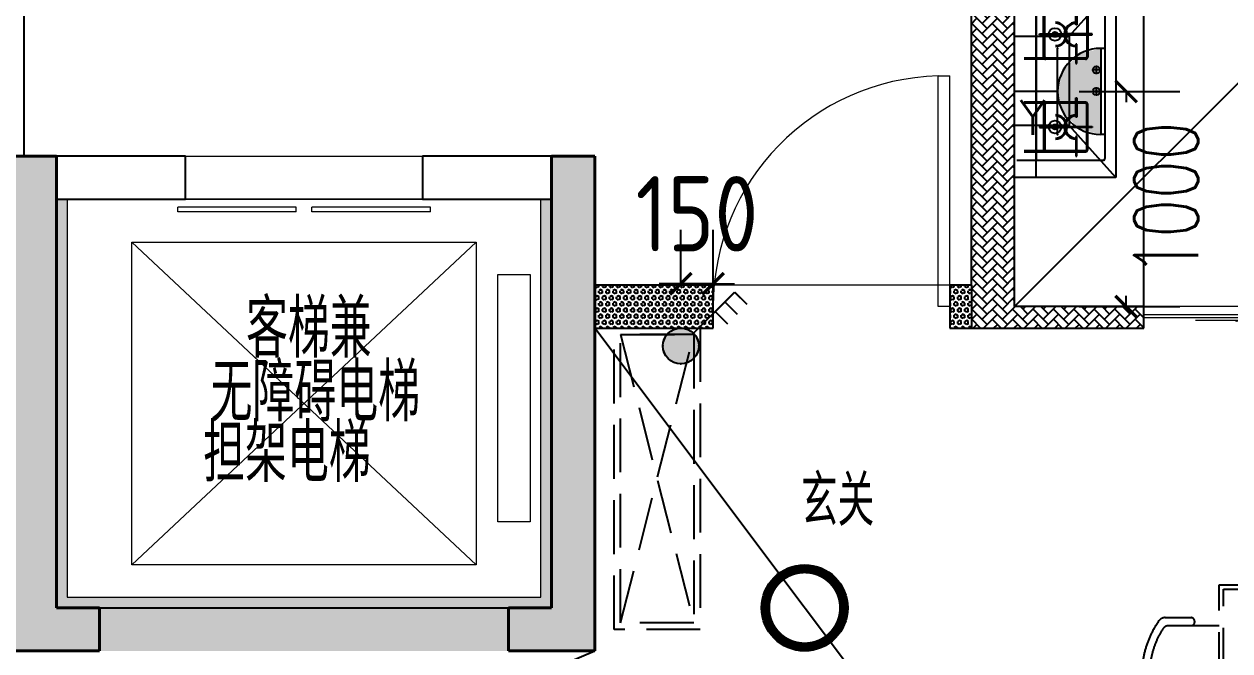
# Model space of a CAD drawing. Extents: x 3753737 to 4713801, y -857380 to 24339.
# Drawn here: x 4648649 to 4654249, y -763560 to -760647 of the extents above; entities that cross this region are included whole.
import ezdxf
from ezdxf.enums import TextEntityAlignment as Align

# ---------------------------------------------------------------- set-up
doc = ezdxf.new("R2010")
doc.units = 0
doc.header["$LTSCALE"] = 1000
doc.header["$MEASUREMENT"] = 0
doc.linetypes.add('A户型$0$DASH', pattern=[0.35, 0.25, -0.1])
doc.layers.get('0').update_dxf_attribs({"linetype": 'CONTINUOUS'})
doc.layers.get('Defpoints').update_dxf_attribs({"linetype": 'CONTINUOUS'})
for name, color, linetype in [('!!电气', 1, 'CONTINUOUS'), ('5fur', 175, 'CONTINUOUS'), ('EQUIP-插座', 3, 'CONTINUOUS'), ('EQUIP-照明', 3, 'CONTINUOUS'), ('LVTRY', 252, 'CONTINUOUS'), ('TEL_TEXT', 7, 'CONTINUOUS'), ('WALL', 252, 'CONTINUOUS'), ('保温', 6, 'CONTINUOUS'), ('建筑-排气道', 252, 'CONTINUOUS')]:
    doc.layers.add(name, color=color, linetype=linetype)
for name, color, linetype, lineweight in [('3.5方案汇报，与郭总、侯月琴确定户型_t8$0$STAIR', 2, 'CONTINUOUS', 18), ('COLUMN', 252, 'CONTINUOUS', 40), ('PUB_HATCH', 8, 'CONTINUOUS', 9), ('PUB_TEXT', 7, 'CONTINUOUS', 20), ('WINDOW', 146, 'CONTINUOUS', 20), ('填充', 251, 'CONTINUOUS', 5), ('平面-空调预留孔', 252, 'CONTINUOUS', 15), ('立面-洞口示意', 252, 'CONTINUOUS', 13)]:
    doc.layers.add(name, color=color, linetype=linetype, lineweight=lineweight)
doc.styles.add('_TCH_DIM_T3', font='SIMPLEX.shx', dxfattribs={"width": 0.705882, "bigfont": 'GBCBIG.shx'})
doc.styles.add('_TEL_DIM', font='SIMPLEX', dxfattribs={"width": 0.8, "height": 3.5, "bigfont": 'HZTXT'})
doc.styles.add('DIM_FONT', font='SIMPLEX', dxfattribs={"width": 0.7, "bigfont": 'GBCBIG'})
doc.styles.get("Standard").update_dxf_attribs({"font": 'gbenor.shx', "bigfont": 'gbcbig.shx'})
doc.dimstyles.new('_TCH_ARCH&&100', dxfattribs={"dimtxt": 297.5, "dimasz": 100, "dimexe": 250, "dimexo": 300, "dimgap": 100, "dimtad": 1, "dimdec": 0, "dimzin": 0, "dimdsep": 46, "dimtxsty": '_TCH_DIM_T3', "dimblk": 'ARCHTICK', "dimcen": 0.09, "dimclrt": 7, "dimazin": 2, "dimtfac": 1, "dimtdec": 0, "dimtix": 1, "dimtmove": 2, "dimatfit": 3, "dimfxl": 1, "dimtolj": 1, "dimtzin": 0, "dimarcsym": 0})
doc.dimstyles.get("Standard").update_dxf_attribs({"dimscale": 100, "dimtxt": 3.5, "dimasz": 1, "dimexe": 2.5, "dimexo": 3, "dimgap": 1.5, "dimtad": 1, "dimdec": 0, "dimzin": 0, "dimdsep": 46, "dimtxsty": 'Standard', "dimblk": 'ARCHTICK', "dimcen": 0.09, "dimadec": 0, "dimazin": 0, "dimtfac": 1, "dimtdec": 0, "dimtix": 1, "dimtmove": 2, "dimatfit": 3, "dimfxl": 1, "dimtolj": 1, "dimtzin": 0, "dimarcsym": 0})
pattern_1 = [(90, (0, 0), (-16.49778, 1e-15), [9.525, -19.05]), (210, (0, 0), (8.24889, -14.2874966), [9.525, -19.05]), (150, (6e-16, 9.525), (-8.24889, -14.2874966), [9.525, -19.05])]
pattern_2 = [(45, (0, 0), (0, 47.4157523), [100.584, -33.528]), (135, (23.708, 23.708), (3e-15, 47.4157523), [100.584, -33.528])]

# ---------------------------------------------------------------- blocks, each defined once
blk = doc.blocks.new('dfgdfgsf')
at = {"layer": '5fur', "color": 252, "linetype": 'A户型$0$DASH'}
for p, q in [((2092291.5, -1252357.5), (2092411.5, -1252357.5)), ((2092428, -1252378.3), (2092428, -1252374.6)), ((2092309.4, -1252394.9), (2092541.6, -1252394.9))]:
    blk.add_line(p, q, dxfattribs=at)
for points in [[(2089731.6, -1252412.2), (2089731.6, -1251012.2), (2090131.6, -1251012.2), (2090131.6, -1252412.2)], [(2089761.6, -1252382.2), (2089761.6, -1251042.2), (2090101.6, -1251042.2), (2090101.6, -1252382.2)], [(2092541.6, -1252205), (2093441.6, -1252205), (2093441.6, -1254425), (2092541.6, -1254425)], [(2092561.6, -1252225), (2093421.6, -1252225), (2093421.6, -1254405), (2092561.6, -1254405)]]:
    blk.add_lwpolyline(points, close=True, dxfattribs=at)
blk.add_lwpolyline([(2089761.6, -1252382.2), (2090101.6, -1251042.2), (2089761.6, -1251042.2), (2090101.6, -1252382.2)], dxfattribs=at)
for centre, radius, start, end in [((2092616.8, -1252623.3), 434.6, 144.8603, 215.5996), ((2092291.5, -1252394.3), 36.8, 90, 144.8603), ((2092410.5, -1252375), 17.5, 1.2281, 87.034), ((2092411.5, -1252378.3), 16.6, 270, 0), ((2092616.8, -1252623.3), 399, 148.0588, 212.5234), ((2092309.4, -1252431.7), 36.8, 90, 148.0588)]:
    blk.add_arc(centre, radius, start, end, dxfattribs=at)
blk = doc.blocks.new('GDGDGRD')
at = {"layer": 'PUB_HATCH'}
for points in [[(431966.6, 293615.4), (431616.6, 293615.4), (431616.6, 293415.4), (431766.6, 293415.4), (431766.6, 291315.4), (432166.6, 291315.4), (432166.6, 291515.4), (431966.6, 291515.4)], [(434266.6, 293615.4), (434266.6, 291515.4), (434066.6, 291515.4), (434066.6, 291315.4), (434466.6, 291315.4), (434466.6, 293415.4), (434466.6, 293415.4), (434466.6, 293615.4)]]:
    blk.add_hatch(color=256, dxfattribs=at).paths.add_polyline_path(points)
at = {"layer": 'COLUMN', "color": 252}
for p, q in [((431966.6, 293615.4), (431616.6, 293615.4)), ((431966.6, 291515.4), (431966.6, 293615.4)), ((434266.6, 293615.4), (434266.6, 291515.4)), ((434466.6, 293615.4), (434266.6, 293615.4)), ((434466.6, 293415.4), (434466.6, 293615.4)), ((434466.6, 291315.4), (434466.6, 293415.4)), ((434466.6, 293415.4), (434466.6, 293415.4)), ((432166.6, 291515.4), (431966.6, 291515.4)), ((432166.6, 291315.4), (432166.6, 291515.4)), ((434266.6, 291515.4), (434066.6, 291515.4)), ((434066.6, 291515.4), (434066.6, 291315.4)), ((431766.6, 291315.4), (432166.6, 291315.4)), ((434066.6, 291315.4), (434466.6, 291315.4))]:
    blk.add_line(p, q, dxfattribs=at)
blk = doc.blocks.new('A-Kitchen-7')
at = {"layer": 'LVTRY'}
for p, q in [((-518.7, 779.7), (-7.2, 834.3)), ((-515, 756), (-518.7, 779.7)), ((-3.6, 810.6), (-515, 756)), ((-29.1, 767), (-35.2, 806.4)), ((-7.2, 834.3), (-3.6, 810.6)), ((515, 780), (0, 780)), ((0, 756), (0, 780)), ((515, 756), (515, 780)), ((515, 756), (-515, 756)), ((-515, 756), (-515, 40)), ((-485.6, 760.5), (-484.9, 756)), ((-29.1, 767), (-112.1, 756)), ((515, 40), (515, 756)), ((-515, 40), (515, 40))]:
    blk.add_line(p, q, dxfattribs=at)
blk.add_lwpolyline([(-468.9, 40), (-468.9, 0), (468.9, 0), (468.9, 40)], close=True, dxfattribs=at)
blk = doc.blocks.new('rtyg7uyhg')
at = {"layer": 'LVTRY'}
for p, q in [((194234.6, 45488.8), (193621, 45488.8)), ((193590.3, 45458.1), (193590.3, 45069.5)), ((193896.4, 45429.9), (193857.6, 45326.3)), ((193925.8, 45440.4), (193940.1, 45432.2)), ((194265.3, 45069.5), (194265.3, 45458.1)), ((193682.3, 45407), (193887.8, 45407)), ((193875.3, 45316), (193945.6, 45401.5)), ((194111.9, 45407), (194173.3, 45407)), ((193621, 45130.8), (193621, 45345.6)), ((193857.6, 45326.3), (193875.3, 45316)), ((194009.6, 45345.6), (194009.6, 45130.8)), ((194050.5, 45130.8), (194050.5, 45345.6)), ((194234.6, 45345.6), (194234.6, 45130.8)), ((193621, 45038.8), (194234.6, 45038.8)), ((193948.3, 45069.5), (193682.3, 45069.5)), ((194173.3, 45069.5), (194111.9, 45069.5))]:
    blk.add_line(p, q, dxfattribs=at)
for centre, radius in [((193866.4, 45437.7), 20.5), ((193989.2, 45437.7), 20.5), ((194071, 45437.7), 20.5), ((193815.3, 45238.2), 25.6), ((194137.5, 45238.2), 25.6)]:
    blk.add_circle(centre, radius, dxfattribs=at)
for centre, radius, start, end in [((193621, 45458.1), 30.7, 90, 180), ((194234.6, 45458.1), 30.7, 360, 90), ((193915.6, 45422.7), 20.5, 60, 159.4623), ((193929.8, 45414.5), 20.5, 320.5377, 60), ((193682.3, 45345.6), 61.4, 90, 180), ((193948.3, 45345.6), 61.4, 360, 90), ((194111.9, 45345.6), 61.4, 90, 180), ((194173.3, 45345.6), 61.4, 360, 90), ((193682.3, 45130.8), 61.4, 180, 270), ((193948.3, 45130.8), 61.4, 270, 360), ((194111.9, 45130.8), 61.4, 180, 270), ((194173.3, 45130.8), 61.4, 270, 360), ((193621, 45069.5), 30.7, 180, 270), ((194234.6, 45069.5), 30.7, 270, 360)]:
    blk.add_arc(centre, radius, start, end, dxfattribs=at)
at = {"layer": 'LVTRY', "style": 'DIM_FONT', "width": 0.8, "flags": 9}
for tag in ['YSIZE', 'XSIZE']:
    blk.add_attdef(tag, (193927.8, 45487.8), '', height=0.5, rotation=90, dxfattribs=at)
blk = doc.blocks.new('FRSDFDGDGDRGDR')
at = {"layer": '平面-空调预留孔', "color": 252}
for p, q in [((699612.3, 775044), (699612.3, 775441.2)), ((699618.9, 775447.8), (699746.3, 775447.8)), ((699746.3, 775447.8), (699746.3, 775355.4)), ((699719.9, 775342.2), (699719.9, 775143)), ((699726.5, 775348.8), (699739.7, 775348.8)), ((699726.5, 775136.4), (699739.7, 775136.4)), ((699746.3, 775129.8), (699746.3, 775037.4)), ((699746.3, 775037.4), (699618.9, 775037.4))]:
    blk.add_line(p, q, dxfattribs=at)
blk.add_lwpolyline([(699766.1, 775166.7), (699792.5, 775153.5), (699792.5, 775057.2), (699766.1, 775044), (699766.1, 775017.6), (699618.9, 775017.6, -0.414214), (699592.5, 775044), (699592.5, 775441.2, -0.414214), (699618.9, 775467.6), (699766.1, 775467.6), (699766.1, 775441.2), (699792.5, 775428), (699792.5, 775331.6), (699766.1, 775318.4)], format="xyb", close=True, dxfattribs=at)
for centre, radius in [((699739.7, 775331.6), 10.6), ((699739.7, 775243.2), 15.8), ((699739.7, 775153.5), 10.6)]:
    blk.add_circle(centre, radius, dxfattribs=at)
for centre, start, end in [((699618.9, 775441.2), 90, 180), ((699726.5, 775342.2), 90, 180), ((699739.7, 775355.4), 270, 360), ((699726.5, 775143), 180, 270), ((699739.7, 775129.8), 0, 90), ((699618.9, 775044), 180, 270)]:
    blk.add_arc(centre, 6.6, start, end, dxfattribs=at)
blk = doc.blocks.new('*U152')
h = blk.add_hatch(color=5)
h.set_gradient(color1=(0, 0, 255), rotation=180, tint=1)
h.paths.add_polyline_path([(0, 0), (-6.35, -6.35), (-6.35, -2.159), (-15, -2.159), (-15, 2.159), (-6.35, 2.159), (-6.35, 6.35)])
at = {"color": 0, "linetype": 'Continuous'}
blk.add_lwpolyline([(0, 0), (-6.35, -6.35), (-6.35, -2.159), (-15, -2.159), (-15, 2.159), (-6.35, 2.159), (-6.35, 6.35)], close=True, dxfattribs=at)
blk = doc.blocks.new('VXCVXVXVDXVDX')
at = {"layer": 'PUB_HATCH'}
blk.add_hatch(color=252, dxfattribs=at).paths.add_polyline_path([(436751.6, 295600.4), (436751.6, 295330.4), (436646.6, 295330.4), (436646.6, 295345.4), (436716.6, 295345.4), (436736.6, 295365.4), (436736.6, 295565.4), (436716.6, 295585.4), (436466.6, 295585.4), (436446.6, 295565.4), (436446.6, 295365.4), (436466.6, 295345.4), (436536.6, 295345.4), (436536.6, 295330.4), (436431.6, 295330.4), (436431.6, 295600.4)])
at = {"layer": 'LVTRY', "color": 252}
for p, q in [((436536.6, 295345.4), (436536.6, 295330.4)), ((436646.6, 295345.4), (436646.6, 295330.4)), ((436416.6, 294415.4), (436886.8, 294415.4)), ((436516.6, 293515.4), (436516.6, 294415.4)), ((436670.8, 294172.4), (436886.8, 294415.4)), ((436886.8, 294415.4), (436886.8, 293515.4)), ((436826.6, 294335.4), (436426.6, 294335.4)), ((436461.6, 294295.4), (436746.6, 294295.4)), ((436461.6, 294290.4), (436746.6, 294290.4)), ((436516.6, 294325.4), (436516.6, 293605.4)), ((436551.6, 294075.4), (436551.6, 294285.4)), ((436556.6, 294075.4), (436556.6, 294285.4)), ((436701.8, 294225.4), (436701.8, 294315.4)), ((436701.8, 294315.4), (436706.3, 294315.4)), ((436706.3, 294315.4), (436706.3, 294225.4)), ((436751.6, 294285.4), (436751.6, 294075.4)), ((436756.6, 294285.4), (436756.6, 294075.4)), ((436836.6, 293605.4), (436836.6, 294325.4)), ((436706.3, 294225.4), (436701.8, 294225.4)), ((436416.6, 294172.4), (436670.8, 294172.4)), ((436516.6, 293757.3), (436516.6, 294172.4)), ((436531.6, 294182.6), (436659.1, 294182.6)), ((436531.6, 294178.1), (436531.6, 294182.6)), ((436659.1, 294178.1), (436531.6, 294178.1)), ((436776.6, 294182.6), (436649.1, 294182.6)), ((436649.1, 294182.6), (436649.1, 294178.1)), ((436649.1, 294178.1), (436776.6, 294178.1)), ((436659.1, 294182.6), (436659.1, 294178.1)), ((436670.8, 294172.4), (436670.8, 293757.3)), ((436776.6, 294178.1), (436776.6, 294182.6)), ((436706.3, 294135.4), (436701.8, 294135.4)), ((436701.8, 294135.4), (436701.8, 294045.4)), ((436706.3, 294045.4), (436706.3, 294135.4)), ((436746.6, 294070.4), (436461.6, 294070.4)), ((436746.6, 294065.4), (436461.6, 294065.4)), ((436701.8, 294045.4), (436706.3, 294045.4)), ((436816, 294015.4), (436777.2, 294015.4)), ((436796.6, 293996), (436796.6, 294034.8)), ((436816, 293915.4), (436777.2, 293915.4)), ((436796.6, 293896), (436796.6, 293934.8)), ((436746.6, 293865.4), (436461.6, 293865.4)), ((436746.6, 293860.4), (436461.6, 293860.4)), ((436551.6, 293855.4), (436551.6, 293645.4)), ((436556.6, 293855.4), (436556.6, 293645.4)), ((436701.8, 293795.4), (436701.8, 293885.4)), ((436701.8, 293885.4), (436706.3, 293885.4)), ((436706.3, 293885.4), (436706.3, 293795.4)), ((436751.6, 293645.4), (436751.6, 293855.4)), ((436756.6, 293645.4), (436756.6, 293855.4)), ((436706.3, 293795.4), (436701.8, 293795.4)), ((436670.8, 293757.3), (436416.6, 293757.3)), ((436659.1, 293752.6), (436531.6, 293752.6)), ((436531.6, 293752.6), (436531.6, 293748.1)), ((436531.6, 293748.1), (436659.1, 293748.1)), ((436649.1, 293748.1), (436649.1, 293752.6)), ((436649.1, 293752.6), (436776.6, 293752.6)), ((436776.6, 293748.1), (436649.1, 293748.1)), ((436659.1, 293748.1), (436659.1, 293752.6)), ((436886.8, 293515.4), (436670.8, 293757.3)), ((436776.6, 293752.6), (436776.6, 293748.1)), ((436706.3, 293705.4), (436701.8, 293705.4)), ((436701.8, 293705.4), (436701.8, 293615.4)), ((436706.3, 293615.4), (436706.3, 293705.4)), ((436461.6, 293640.4), (436746.6, 293640.4)), ((436461.6, 293635.4), (436746.6, 293635.4)), ((436701.8, 293615.4), (436706.3, 293615.4)), ((436426.6, 293595.4), (436826.6, 293595.4)), ((436886.8, 293515.4), (436416.6, 293515.4))]:
    blk.add_line(p, q, dxfattribs=at)
for points in [[(436416.6, 295615.4), (436766.6, 295615.4), (436766.6, 295315.4), (436416.6, 295315.4)], [(436431.6, 295600.4), (436751.6, 295600.4), (436751.6, 295330.4), (436431.6, 295330.4)], [(436716.6, 295345.4), (436466.6, 295345.4), (436446.6, 295365.4), (436446.6, 295565.4), (436466.6, 295585.4), (436716.6, 295585.4), (436736.6, 295565.4), (436736.6, 295365.4), (436716.6, 295345.4)]]:
    blk.add_lwpolyline(points, close=True, dxfattribs=at)
blk.add_lwpolyline([(437016.6, 292915.4), (437016.6, 295015.4), (438516.6, 295015.4), (438516.6, 293789.4)], dxfattribs=at)
for centre, radius in [((436604.1, 294180.4), 29.7), ((436604.1, 294180.4), 11.7), ((436796.6, 294015.4), 17), ((436796.6, 293915.4), 17), ((436604.1, 293750.4), 29.7), ((436604.1, 293750.4), 11.7)]:
    blk.add_circle(centre, radius, dxfattribs=at)
for centre, radius, start, end in [((436526.6, 294325.4), 10, 90, 180), ((436561.6, 294285.4), 10, 90, 180), ((436561.6, 294285.4), 5, 90, 180), ((436746.6, 294285.4), 10, 0, 90), ((436746.6, 294285.4), 5, 0, 90), ((436826.6, 294325.4), 10, 0, 90), ((436604.1, 294180.4), 56.7, 2.2742, 87.7258), ((436604.1, 294180.4), 52.2, 2.4704, 87.5296), ((436704.1, 294180.4), 56.7, 92.2742, 177.7258), ((436704.1, 294180.4), 52.2, 92.4704, 177.5296), ((436604.1, 294180.4), 56.7, 272.2742, 357.7258), ((436604.1, 294180.4), 52.2, 272.4704, 357.5296), ((436704.1, 294180.4), 56.7, 182.2742, 267.7258), ((436704.1, 294180.4), 52.2, 182.4704, 267.5296), ((436561.6, 294075.4), 10, 180, 270), ((436561.6, 294075.4), 5, 180, 270), ((436746.6, 294075.4), 5, 270, 0), ((436746.6, 294075.4), 10, 270, 0), ((436561.6, 293855.4), 10, 90, 180), ((436561.6, 293855.4), 5, 90, 180), ((436746.6, 293855.4), 10, 0, 90), ((436746.6, 293855.4), 5, 0, 90), ((436604.1, 293750.4), 56.7, 2.2742, 87.7258), ((436604.1, 293750.4), 52.2, 2.4704, 87.5296), ((436704.1, 293750.4), 56.7, 92.2742, 177.7258), ((436704.1, 293750.4), 52.2, 92.4704, 177.5296), ((436604.1, 293750.4), 56.7, 272.2742, 357.7258), ((436604.1, 293750.4), 52.2, 272.4704, 357.5296), ((436704.1, 293750.4), 56.7, 182.2742, 267.7258), ((436704.1, 293750.4), 52.2, 182.4704, 267.5296), ((436561.6, 293645.4), 10, 180, 270), ((436561.6, 293645.4), 5, 180, 270), ((436746.6, 293645.4), 5, 270, 0), ((436746.6, 293645.4), 10, 270, 0), ((436526.6, 293605.4), 10, 180, 270), ((436826.6, 293605.4), 10, 270, 0)]:
    blk.add_arc(centre, radius, start, end, dxfattribs=at)
at = {"layer": '立面-洞口示意', "color": 252}
blk.add_lwpolyline([(436416.6, 295615.4), (436645.1, 295521.4), (436766.6, 295315.4)], dxfattribs=at)
at = {"color": 252, "rotation": 90}
blk.add_blockref('FRSDFDGDGDRGDR', (1212534.1, -404177.2), dxfattribs=at)
at = {"color": 252, "xscale": -1}
blk.add_blockref('rtyg7uyhg', (632006.9, 250026.6), dxfattribs=at)
at = {"layer": 'LVTRY', "color": 252, "extrusion": (0, 0, -1), "xscale": -0.7999999999883585, "yscale": 0.7999999999883585, "zscale": -0.7999999999883585, "rotation": 270}
blk.add_blockref('A-Kitchen-7', (-439116.6, 293377.4), dxfattribs=at)
at = {"layer": '建筑-排气道', "color": 252, "extrusion": (0, 0, -1), "xscale": 5, "yscale": 5, "zscale": -5, "rotation": 90}
blk.add_blockref('*U152', (-436581.7, 295283.1), dxfattribs=at)
blk = doc.blocks.new('VXVXVXDVXDVXVDX')
at = {"layer": '保温', "linetype": 'ByBlock', "ltscale": 10}
h = blk.add_hatch(dxfattribs=at)
h.set_pattern_fill('AR-HBONE', color=251, scale=55)
h.set_pattern_definition(pattern_2)
h.paths.add_polyline_path([(436416.6, 294915.4), (436216.6, 294915.4), (436216.6, 292815.4), (436416.6, 292815.2)])
at = {"layer": '保温', "linetype": 'Continuous', "ltscale": 10}
h = blk.add_hatch(dxfattribs=at)
h.set_pattern_fill('HEX', color=251, scale=10, angle=90, style=0)
h.set_pattern_definition(pattern_1)
h.paths.add_polyline_path([(435016.6, 292815.4), (435016.6, 293015.4), (434466.6, 293015.4), (434466.6, 292815.4)])
h = blk.add_hatch(dxfattribs=at)
h.set_pattern_fill('HEX', color=251, scale=10, angle=90, style=0)
h.set_pattern_definition(pattern_1)
h.paths.add_polyline_path([(436216.6, 292815.4), (436216.6, 293015.4), (436116.6, 293015.4), (436116.6, 292815.4)])
at = {"layer": '保温', "linetype": 'ByBlock', "ltscale": 10}
h = blk.add_hatch(dxfattribs=at)
h.set_pattern_fill('AR-HBONE', color=251, scale=55)
h.set_pattern_definition(pattern_2)
h.paths.add_polyline_path([(437016.6, 292815.4), (437016.6, 292915.4), (436416.6, 292915.4), (436416.6, 292815.4)])
at = {"layer": '保温', "linetype": 'Continuous', "ltscale": 10}
h = blk.add_hatch(dxfattribs=at)
h.set_pattern_fill('HEX', color=251, scale=10, angle=90, style=0)
h.set_pattern_definition(pattern_1)
h.paths.add_polyline_path([(434066.6, 291315.4), (434066.6, 291515.4), (432166.6, 291515.4), (432166.6, 291315.4)])
at = {"layer": '保温', "color": 251, "linetype": 'ByBlock', "ltscale": 10}
blk.add_line((436216.6, 293015.4), (436216.6, 292815.4), dxfattribs=at)
blk = doc.blocks.new('$DorLib2D$00000001')
for p, q in [((0.45, 0.975), (0.5, 0.975)), ((0.45, 0), (0.45, 0.975)), ((0.5, 0), (0.5, 0.975)), ((0.5, 0), (0.45, 0))]:
    blk.add_line(p, q)
at = {"lineweight": 13}
blk.add_arc((0.475, 0), 0.975, 91.4693, 180, dxfattribs=at)
blk = doc.blocks.new('$DORLIB2D$00000127')
at = {"color": 0}
for points in [[(-0.5333, 0.7949), (-0.5333, 0.6904)], [(-0.0333, 0.7949), (-0.5333, 0.7949)], [(-0.0333, 0.7949), (-0.0333, 0.6904)], [(0.5333, 0.7949), (0.0333, 0.7949)], [(0.0333, 0.7949), (0.0333, 0.6904)], [(0.5333, 0.7949), (0.5333, 0.6904)], [(-0.0333, 0.6904), (-0.5333, 0.6904)], [(0.5333, 0.6904), (0.0333, 0.6904)], [(0.5, 0.5), (-0.5, 0.5)]]:
    blk.add_lwpolyline(points, dxfattribs=at)
blk = doc.blocks.new('$DorLib2D$00000131')
at = {"color": 0, "linetype": 'Continuous'}
for p, q in [((0.15, 0.125), (0.2319, 0.1973)), ((0.2319, 0.1973), (0.2319, 0.125)), ((-0.5, 0.125), (-0.5, 0)), ((0.0192, 0.125), (-0.5, 0.125)), ((0.0192, 0), (0.0192, 0.125)), ((0.35, 0.125), (0.15, 0.125)), ((-0.5, 0), (0.0192, 0)), ((-0.024, 0), (0.5, 0)), ((-0.024, -0.125), (-0.024, 0)), ((0.5, 0), (0.5, -0.125)), ((-0.35, -0.125), (-0.15, -0.125)), ((-0.2319, -0.1973), (-0.2319, -0.125)), ((-0.15, -0.125), (-0.2319, -0.1973)), ((0.5, -0.125), (-0.024, -0.125))]:
    blk.add_line(p, q, dxfattribs=at)
blk = doc.blocks.new('A$C100F5A36')
at = {"layer": '填充'}
h = blk.add_hatch(dxfattribs=at)
h.set_pattern_fill('隔热材料02', color=252, scale=100, style=0)
h.set_pattern_definition([(0, (-1149905.93, -622721.03), (0, 50), []), (0, (-1149905.93, -622704.364), (0, 50), []), (270, (-1149862.19, -622695.733), (50, -9e-15), [5.01775, -44.98225]), (270, (-1149899.65, -622695.733), (50, -9e-15), [5.01775, -44.98225]), (90, (-1149874.137, -622729.66), (-50, 3e-15), [5.01775, -44.98225]), (90, (-1149887.7, -622729.66), (-50, 3e-15), [5.01775, -44.98225]), (180, (-1149855.907, -622737.697), (-6e-15, -50), [50.02425, 0.02425]), (135, (-1149869.864, -622735.19), (3e-15, 49.99987405), [4.268, -66.44275]), (116.56505, (-1149822.882, -622732.17), (0.00011283, 49.99993342), [2.805, -108.9985]), (116.56505, (-1149872.882, -622732.17), (0.00011283, 49.99993342), [2.805, -108.9985]), (153.43495, (-1149814.847, -622737.697), (-0.0001128, 49.9999334), [5.61, -106.1935]), (153.43495, (-1149864.847, -622737.697), (-0.0001128, 49.9999334), [5.61, -106.1935]), (63.43495, (-1149824.137, -622724.644), (-0.00011283, 49.99993342), [26.714, -85.0895]), (63.43495, (-1149874.137, -622724.644), (-0.00011283, 49.99993342), [26.714, -85.0895]), (116.56505, (-1149812.19, -622695.733), (0.00011283, 49.99993342), [2.805, -108.9985]), (116.56505, (-1149862.19, -622695.733), (0.00011283, 49.99993342), [2.805, -108.9985]), (135, (-1149863.444, -622693.224), (3e-15, 49.99987405), [4.268, -66.44275]), (153.43495, (-1149816.462, -622690.206), (-0.0001128, 49.9999334), [5.61, -106.1935]), (153.43495, (-1149866.462, -622690.206), (-0.0001128, 49.9999334), [5.61, -106.1935]), (45, (-1149898.394, -622693.224), (0, 49.99987405), [4.268, -66.44275]), (63.43495, (-1149849.649, -622695.733), (-0.00011283, 49.99993342), [2.805, -108.9985]), (63.43495, (-1149899.649, -622695.733), (-0.00011283, 49.99993342), [2.805, -108.9985]), (26.56505, (-1149845.376, -622690.206), (0.0001128, 49.9999334), [5.61, -106.1935]), (26.56505, (-1149895.376, -622690.206), (0.0001128, 49.9999334), [5.61, -106.1935]), (116.56505, (-1149837.702, -622724.644), (0.00011283, 49.99993342), [26.714, -85.0895]), (116.56505, (-1149887.702, -622724.644), (0.00011283, 49.99993342), [26.714, -85.0895]), (45, (-1149891.974, -622735.19), (0, 49.99987405), [4.268, -66.44275]), (63.43495, (-1149838.956, -622732.17), (-0.00011283, 49.99993342), [2.805, -108.9985]), (63.43495, (-1149888.956, -622732.17), (-0.00011283, 49.99993342), [2.805, -108.9985]), (26.56505, (-1149846.99, -622737.697), (0.0001128, 49.9999334), [5.61, -106.1935]), (26.56505, (-1149896.99, -622737.697), (0.0001128, 49.9999334), [5.61, -106.1935])])
h.paths.add_polyline_path([(25402.5, -12082.4), (25452.5, -12082.4), (25452.5, -13982.4), (23152.5, -13982.4), (23152.5, -12082.4), (23202.5, -12082.4), (23202.5, -13932.4), (25402.5, -13932.4)])
at = {"layer": '3.5方案汇报，与郭总、侯月琴确定户型_t8$0$STAIR', "color": 252}
for p, q in [((25102.5, -12282.4), (23502.5, -13782.4)), ((23502.5, -12282.4), (25102.5, -13782.4))]:
    blk.add_line(p, q, dxfattribs=at)
for points in [[(23502.5, -13782.4), (23502.5, -12282.4), (25102.5, -12282.4), (25102.5, -13782.4)], [(25202.5, -13582.4), (25202.5, -12432.4), (25352.5, -12432.4), (25352.5, -13582.4)]]:
    blk.add_lwpolyline(points, close=True, dxfattribs=at)
at = {"layer": 'WALL', "color": 252}
for p, q in [((23002.5, -11882.4), (23002.5, -7982.4)), ((27602.5, -12582.4), (27602.5, -10382.4)), ((27402.5, -12482.4), (27402.5, -10482.4)), ((23002.5, -11882.4), (23052.5, -11882.4)), ((23752.5, -11882.4), (23052.5, -11882.4)), ((23752.5, -12082.4), (23752.5, -11882.4)), ((25652.5, -11882.4), (24852.5, -11882.4)), ((24852.5, -11882.4), (24852.5, -12082.4)), ((25652.5, -11882.4), (25652.5, -12482.4)), ((23152.5, -12082.4), (23752.5, -12082.4)), ((23152.5, -12582.4), (23152.5, -12082.4)), ((24852.5, -12082.4), (25452.5, -12082.4)), ((25452.5, -12082.4), (25452.5, -12582.4)), ((26202.5, -12482.4), (25652.5, -12482.4)), ((26202.5, -12682.4), (26202.5, -12482.4)), ((27402.5, -12482.4), (27302.5, -12482.4)), ((27302.5, -12482.4), (27302.5, -12682.4)), ((23152.5, -13982.4), (23152.5, -12582.4)), ((25452.5, -12582.4), (25452.5, -13982.4)), ((28202.5, -12582.4), (27602.5, -12582.4)), ((28202.5, -12682.4), (28202.5, -12582.4)), ((25652.5, -12682.4), (26202.5, -12682.4)), ((25652.5, -12682.4), (25652.5, -14182.4)), ((27302.5, -12682.4), (27502.5, -12682.4)), ((27502.5, -12682.4), (28202.5, -12682.4)), ((23152.5, -13982.4), (25452.5, -13982.4))]:
    blk.add_line(p, q, dxfattribs=at)
at = {"layer": 'WINDOW', "color": 252}
for p, q in [((23752.5, -11882.4), (24852.5, -11882.4)), ((23752.5, -12082.4), (24852.5, -12082.4)), ((27302.5, -12482.4), (26202.5, -12482.4)), ((29802.5, -12582.4), (28202.5, -12582.4))]:
    blk.add_line(p, q, dxfattribs=at)
at = {"layer": '填充', "color": 252}
blk.add_lwpolyline([(25402.5, -12082.4), (25452.5, -12082.4), (25452.5, -13982.4), (23152.5, -13982.4), (23152.5, -12082.4), (23202.5, -12082.4), (23202.5, -13932.4), (25402.5, -13932.4)], close=True, dxfattribs=at)
at = {"color": 252}
for name in ['GDGDGRD', 'VXVXVXDVXDVXVDX', 'VXCVXVXVDXVDX']:
    blk.add_blockref(name, (-408814.1, -305497.8), dxfattribs=at)
at = {"layer": 'WINDOW', "color": 252}
for name, p, xscale, yscale, zscale, rotation in [('$DorLib2D$00000001', (26752.5, -12582.4), -1100, -1100, -1100, 179.9999999993912), ('$DorLib2D$00000131', (29002.5, -12632.4), -1600, -100, -1600, 179.9999999993902)]:
    blk.add_blockref(name, p, dxfattribs=dict(at, xscale=xscale, yscale=yscale, zscale=zscale, rotation=rotation))
at = {"layer": 'WINDOW', "color": 252, "xscale": 1100, "yscale": -200, "zscale": 1100}
blk.add_blockref('$DORLIB2D$00000127', (24302.5, -11982.4), dxfattribs=at)
at = {"layer": 'WINDOW', "color": 252}
blk.add_blockref('dfgdfgsf', (-2063989.1, 1238329.8), dxfattribs=at)
at = {"layer": 'PUB_TEXT', "color": 252}
for s, height, p in [('客梯兼', 270.07, (24033.3, -12820.3)), ('无障碍电梯', 270.07, (23868.8, -13116.1)), ('担架电梯', 270.07, (23834.3, -13397.6)), ('玄关', 236.31, (26610.3, -13601.8))]:
    blk.add_text(s, height=height, dxfattribs=at).set_placement(p)
blk = doc.blocks.new('$equip$00001150')
at = {"const_width": 0.1}
blk.add_lwpolyline([(-0.45, 0, 1), (0.45, 0, 1)], format="xyb", close=True, dxfattribs=at)
blk.add_circle((0, 0), 0.5)
at = {"flags": 9}
blk.add_attdef('A', (0, 0), '', height=0.00002, dxfattribs=at)
blk = doc.blocks.new('$equip$00001764')
for p, q in [((-0.5, 1.05), (-0.5, 1)), ((-0.5, 1), (0.5, 1)), ((0.5, 1.05), (0.5, 1)), ((0.5, 0.5), (-0.5, 0.5)), ((0, 0.5), (0, 0))]:
    blk.add_line(p, q)
blk.add_arc((0, 1), 0.5, 180, 0)
for p in [(-0.5, 0.5), (0.5, 0.5), (0, 0)]:
    blk.add_point(p)
for points in [[(0.433, 0.75), (-0.433, 0.75), (0.5, 1), (-0.5, 1)], [(0.25, 0.567), (-0.25, 0.567), (0.433, 0.75), (-0.433, 0.75)], [(0, 0.5), (0, 0.5), (0.25, 0.567), (-0.25, 0.567)]]:
    blk.add_solid(points)
at = {"color": 7, "style": '_TEL_DIM'}
blk.add_attdef('$TEXT$', text='', height=0.4, dxfattribs=at).set_placement((0.303, 0.211), align=Align.MIDDLE_CENTER)
at = {"color": 7, "style": '_TEL_DIM', "flags": 1}
blk.add_attdef('A', text='', height=0.00002, dxfattribs=at).set_placement((0, 0), align=Align.MIDDLE_CENTER)
blk = doc.blocks.new('_ArchTick')
at = {"color": 0, "linetype": 'ByBlock', "const_width": 0.15}
blk.add_lwpolyline([(-0.5, -0.5), (0.5, 0.5)], dxfattribs=at)
blk = doc.blocks.new('*D299')
at = {"layer": '!!电气', "color": 0, "lineweight": -2, "transparency": 16777216}
for p, q in [((4651698.6, -761859.6), (4651698.6, -761603.1)), ((4651848.6, -761859.6), (4651848.6, -761603.1)), ((4651698.6, -761853.1), (4651598.6, -761853.1)), ((4651848.6, -761853.1), (4651698.6, -761853.1)), ((4651848.6, -761853.1), (4651948.6, -761853.1))]:
    blk.add_line(p, q, dxfattribs=at)
at = {"layer": 'Defpoints', "color": 0, "transparency": 16777216}
for p in [(4651698.6, -761853.1), (4651698.6, -762159.6), (4651848.6, -762159.6)]:
    blk.add_point(p, dxfattribs=at)
at = {"layer": '!!电气', "color": 0, "lineweight": -2, "transparency": 16777216, "xscale": 100, "yscale": 100, "zscale": 100}
blk.add_blockref('_ArchTick', (4651698.6, -761853.1), dxfattribs=at)
at = {"layer": '!!电气', "color": 0, "lineweight": -2, "transparency": 16777216, "xscale": 100, "yscale": 100, "zscale": 100, "rotation": 180}
blk.add_blockref('_ArchTick', (4651848.6, -761853.1), dxfattribs=at)
at = {"layer": '!!电气', "color": 0, "transparency": 16777216, "insert": (4651773.6, -761528.1), "char_height": 350, "attachment_point": 5}
blk.add_mtext('\\A1;150', dxfattribs=at)
blk = doc.blocks.new('$equip$00001963')
for p, q in [((0.147, 0.356), (0.625, 0.833)), ((0.512, 0.72), (0.653, 0.579)), ((0.625, 0.833), (0.766, 0.692))]:
    blk.add_line(p, q)
blk.add_circle((0, 0.208), 0.208)
for p in [(0, 0.417), (-0.208, 0.208), (0.208, 0.208), (0, 0)]:
    blk.add_point(p)
for points in [[(-0.18, 0.313), (0.18, 0.313), (-0.208, 0.208), (0.208, 0.208)], [(-0.104, 0.389), (0.104, 0.389), (-0.18, 0.313), (0.18, 0.313)], [(0, 0.417), (0, 0.417), (-0.104, 0.389), (0.104, 0.389)], [(-0.18, 0.104), (0.18, 0.104), (-0.208, 0.208), (0.208, 0.208)], [(-0.104, 0.028), (0.104, 0.028), (-0.18, 0.104), (0.18, 0.104)], [(0, 0), (0, 0), (-0.104, 0.028), (0.104, 0.028)]]:
    blk.add_solid(points)
at = {"layer": 'TEL_TEXT', "style": '_TEL_DIM', "flags": 1}
blk.add_attdef('A', text='', height=0.00002, dxfattribs=at).set_placement((0, 0), align=Align.MIDDLE_CENTER)
blk = doc.blocks.new('$equip$00001964')
for p, q in [((0.147, 0.356), (0.625, 0.833)), ((0.512, 0.72), (0.653, 0.579)), ((0.625, 0.833), (0.766, 0.692)), ((0.399, 0.607), (0.54, 0.466))]:
    blk.add_line(p, q)
blk.add_circle((0, 0.208), 0.208)
for p in [(0, 0.417), (-0.208, 0.208), (0.208, 0.208), (0, 0)]:
    blk.add_point(p)
for points in [[(-0.18, 0.313), (0.18, 0.313), (-0.208, 0.208), (0.208, 0.208)], [(-0.104, 0.389), (0.104, 0.389), (-0.18, 0.313), (0.18, 0.313)], [(0, 0.417), (0, 0.417), (-0.104, 0.389), (0.104, 0.389)], [(-0.18, 0.104), (0.18, 0.104), (-0.208, 0.208), (0.208, 0.208)], [(-0.104, 0.028), (0.104, 0.028), (-0.18, 0.104), (0.18, 0.104)], [(0, 0), (0, 0), (-0.104, 0.028), (0.104, 0.028)]]:
    blk.add_solid(points)
at = {"layer": 'TEL_TEXT', "style": '_TEL_DIM', "flags": 1}
blk.add_attdef('A', text='', height=0.00002, dxfattribs=at).set_placement((0, 0), align=Align.MIDDLE_CENTER)
blk = doc.blocks.new('*D350')
at = {"layer": '!!电气', "color": 0, "lineweight": -2, "transparency": 16777216}
for p, q in [((4653548.6, -760959.6), (4654016.7, -760959.6)), ((4653766.7, -760959.6), (4653766.7, -761009.6)), ((4653766.7, -761959.6), (4653766.7, -761909.6)), ((4653548.6, -761959.6), (4654016.7, -761959.6))]:
    blk.add_line(p, q, dxfattribs=at)
at = {"layer": 'Defpoints', "color": 0, "transparency": 16777216}
for p in [(4653248.6, -760959.6), (4653766.7, -760959.6), (4653248.6, -761959.6)]:
    blk.add_point(p, dxfattribs=at)
at = {"layer": '!!电气', "color": 0, "lineweight": -2, "transparency": 16777216, "xscale": 100, "yscale": 100, "zscale": 100}
for p, rotation in [((4653766.7, -760959.6), 90), ((4653766.7, -761959.6), 270)]:
    blk.add_blockref('_ArchTick', p, dxfattribs=dict(at, rotation=rotation))
at = {"layer": '!!电气', "color": 7, "transparency": 16777216, "insert": (4653952.8, -761459.6), "char_height": 297.5, "attachment_point": 5, "rotation": 90, "style": '_TCH_DIM_T3'}
blk.add_mtext('\\A1;1000', dxfattribs=at)

msp = doc.modelspace()

# ---------------------------------------------------------------- block references
at = {"layer": '!!电气'}
msp.add_blockref('A$C100F5A36', (4625646.2, -749377.2), dxfattribs=at)

# ---------------------------------------------------------------- next in the draw order: linework, layer by layer
at = {"layer": '!!电气', "color": 1}
msp.add_line((4648698.6, -764659.6), (4651298.6, -763559.6), dxfattribs=at)
for points in [[(4653248.6, -761959.6), (4655948.6, -759259.6)], [(4653248.6, -764659.6), (4651298.6, -762059.6)]]:
    msp.add_lwpolyline(points, dxfattribs=at)

# ---------------------------------------------------------------- next in the draw order: block references
at = {"layer": 'EQUIP-插座', "color": 2}
ref = msp.add_blockref('$equip$00001764', (4653248.6, -760959.6), dxfattribs=dict(at, xscale=400, yscale=400, zscale=400, rotation=269.999999999236))
ref.add_attrib('$TEXT$', 'Y', dxfattribs={"layer": '0', "color": 7, "height": 160, "style": '_TEL_DIM'}).set_placement((4653333, -761080.8), align=Align.MIDDLE_CENTER)
at = {"layer": 'EQUIP-照明', "color": 1, "xscale": 400, "yscale": 400, "zscale": 400}
msp.add_blockref('$equip$00001963', (4651698.6, -762225.7), dxfattribs=at)
at = {"layer": 'EQUIP-照明', "color": 2, "xscale": 400, "yscale": 400, "zscale": 400}
for name, p in [('$equip$00001964', (4651698.7, -762225.7)), ('$equip$00001150', (4652273.6, -763359.6))]:
    msp.add_blockref(name, p, dxfattribs=at)

# ---------------------------------------------------------------- next in the draw order: dimensions: what is measured, and where the dimension line sits
at = {"layer": '!!电气', "color": 1}
dim = msp.add_linear_dim(base=(4653766.7, -760959.6), p1=(4653248.6, -761959.6), p2=(4653248.6, -760959.6), angle=90, text='1000', dimstyle='_TCH_ARCH&&100', dxfattribs=at)
dim.commit()
dim.dimension.update_dxf_attribs({"geometry": '*D350', "text_midpoint": (4653952.8, -761459.6), "dimtype": 129})
dim = msp.add_linear_dim(base=(4651698.6, -761853.1), p1=(4651848.6, -762159.6), p2=(4651698.6, -762159.6), dimstyle='Standard', override={"dimzin": 8}, dxfattribs=at)
dim.commit()
dim.dimension.update_dxf_attribs({"geometry": '*D299', "text_midpoint": (4651773.6, -761528.1)})

doc.saveas('drawing.dxf')
